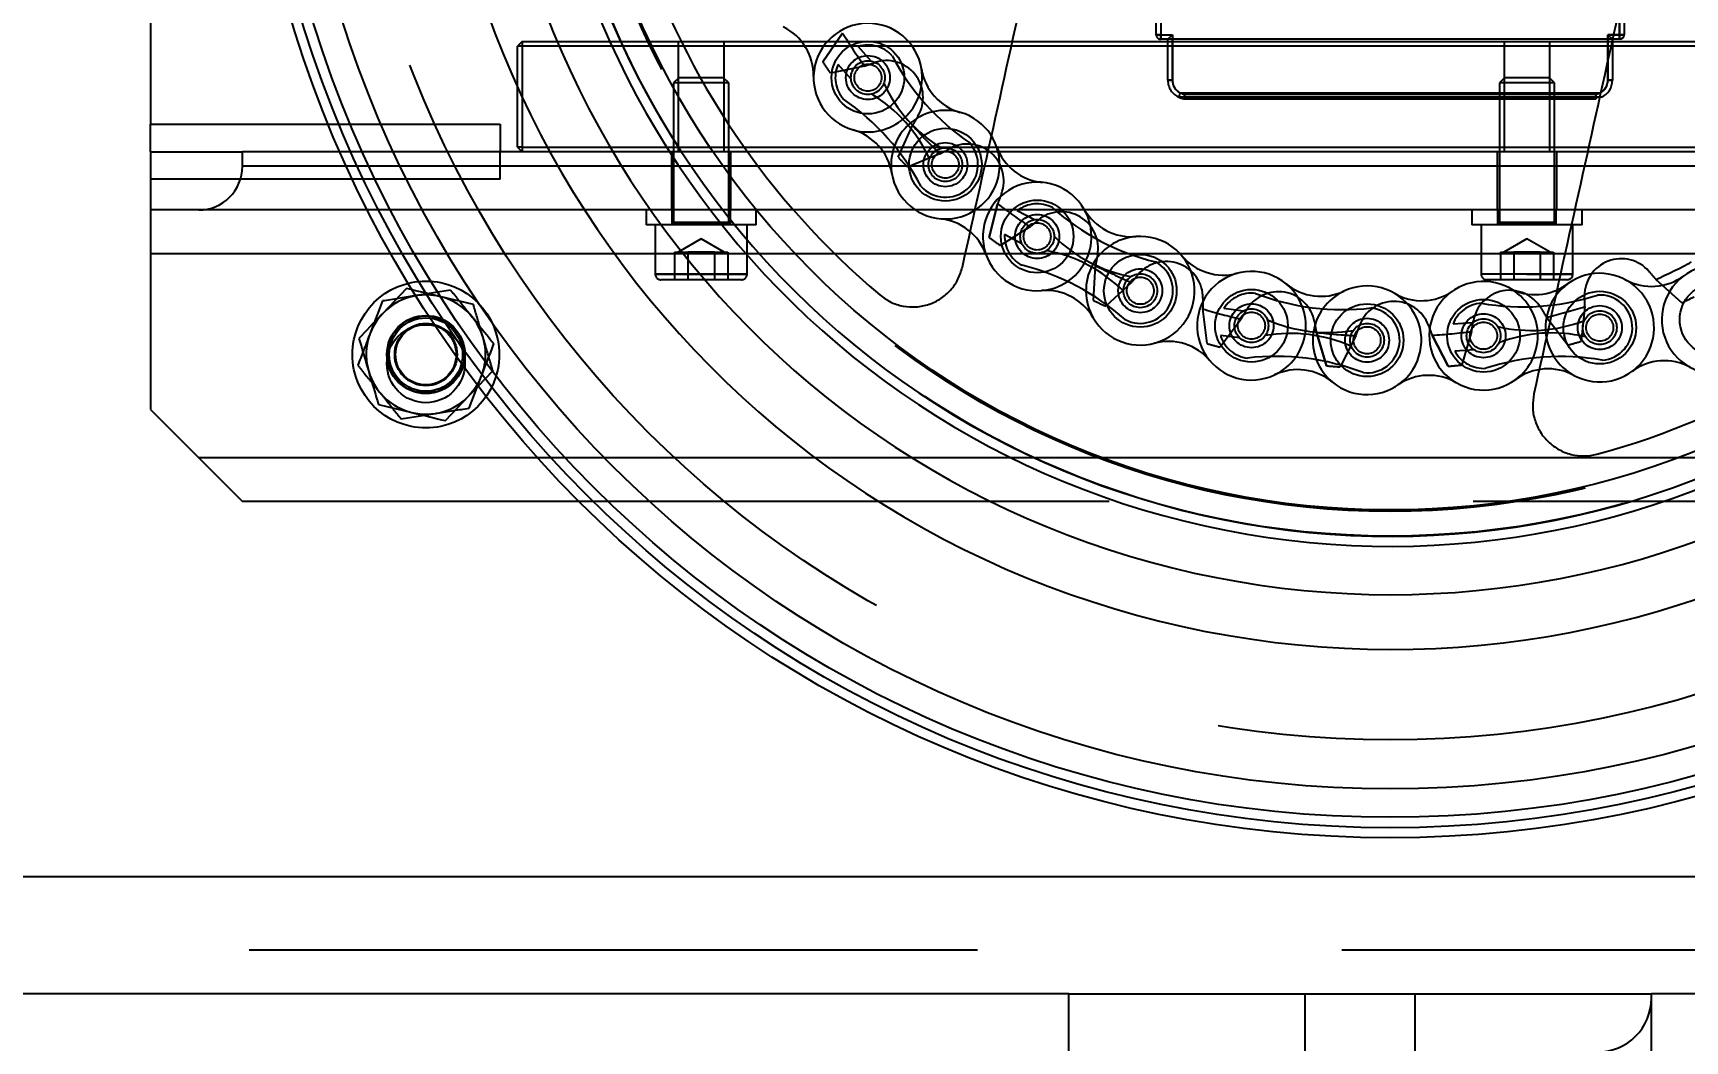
# Model space of a CAD drawing. Header units: metres. Extents: x 0 to 21025, y 0 to 14850.
# Drawn here: x 2607.4 to 2787.4, y 13540 to 13649.8 of the extents above; entities that cross this region are included whole.
import ezdxf

# ---------------------------------------------------------------- set-up
doc = ezdxf.new("R2010")
doc.units = ezdxf.units.M
doc.header["$LTSCALE"] = 25
doc.linetypes.add('HIDDEN2', pattern=[4.7625, 3.175, -1.5875])
for name, color, linetype in [('18_COTAS', 7, 'Continuous'), ('SL4', 4, 'Continuous'), ('ST1', 7, 'HIDDEN2')]:
    doc.layers.add(name, color=color, linetype=linetype)
doc.styles.add('ROMANS', font='ROMANS.SHX')
doc.dimstyles.new('25___1-25', dxfattribs={"dimscale": 25, "dimtxt": 2.5, "dimasz": 2, "dimexe": 1.5, "dimexo": 1, "dimgap": 0.5, "dimtad": 1, "dimzin": 12, "dimtxsty": 'ROMANS', "dimcen": 0, "dimclrd": 256, "dimclre": 256, "dimclrt": 3, "dimazin": 3, "dimtfac": 1, "dimtmove": 0, "dimatfit": 0, "dimfxl": 1, "dimlwd": -1, "dimlwe": -1, "dimarcsym": 0})

# ---------------------------------------------------------------- blocks, each defined once
blk = doc.blocks.new('*D41')
at = {"layer": '18_COTAS', "transparency": 16777216}
for p, q in [((2730.28, 13687.13), (1554.74, 13687.13)), ((1592.24, 12245.13), (1592.24, 13637.13)), ((2075.16, 12195.13), (1554.74, 12195.13))]:
    blk.add_line(p, q, dxfattribs=at)
for points in [[(1583.9, 13637.13), (1600.57, 13637.13), (1592.24, 13687.13)], [(1583.9, 12245.13), (1600.57, 12245.13), (1592.24, 12195.13)]]:
    blk.add_solid(points, dxfattribs=at)
at = {"layer": 'Defpoints', "color": 0, "transparency": 16777216}
for p in [(1592.24, 13687.13), (2755.28, 13687.13), (2100.16, 12195.13)]:
    blk.add_point(p, dxfattribs=at)
at = {"layer": '18_COTAS', "color": 3, "transparency": 16777216, "insert": (1548.49, 12941.13), "char_height": 62.5, "attachment_point": 5, "rotation": 90, "style": 'ROMANS'}
blk.add_mtext('1492', dxfattribs=at)

msp = doc.modelspace()

# ---------------------------------------------------------------- linework, layer by layer
at = {"layer": 'SL4'}
for p, q in [((2620.193, 13734.383), (2620.193, 13639.883)), ((2780.781, 13654.802), (2780.781, 13649.633)), ((2780.281, 13649.633), (2780.281, 13652.55)), ((2678.025, 13648.883), (2714.115, 13648.883)), ((2714.004, 13648.383), (2678.274, 13648.383)), ((2780.281, 13649.133), (2779.506, 13649.133)), ((2779.506, 13649.133), (2779.506, 13644.673)), ((2779.506, 13648.883), (2832.538, 13648.883)), ((2832.288, 13648.383), (2779.506, 13648.383)), ((2779.634, 13649.633), (2780.281, 13649.633)), ((2780.281, 13649.633), (2780.281, 13649.133)), ((2780.281, 13649.633), (2780.781, 13649.633)), ((2779.006, 13644.673), (2779.006, 13646.806)), ((2779.006, 13644.673), (2779.506, 13644.673)), ((2778.304, 13642.813), (2778.304, 13642.814)), ((2620.193, 13636.883), (2620.193, 13639.883)), ((2620.193, 13639.883), (2639.556, 13639.883)), ((2620.193, 13636.883), (2620.193, 13630.533)), ((2620.193, 13636.883), (2630.193, 13636.883)), ((2630.193, 13635.291), (2630.193, 13636.883)), ((2640.826, 13636.883), (2630.193, 13636.883)), ((2684.878, 13637.383), (2711.562, 13637.383)), ((2711.451, 13636.883), (2685.234, 13636.883)), ((2825.328, 13636.883), (2776.804, 13636.883)), ((2776.915, 13637.383), (2825.684, 13637.383)), ((2641.539, 13635.291), (2630.193, 13635.291)), ((2711.098, 13635.291), (2686.405, 13635.291)), ((2824.158, 13635.291), (2776.45, 13635.291)), ((2625.435, 13630.533), (2620.193, 13630.533)), ((2620.193, 13630.533), (2620.193, 13625.771)), ((2643.83, 13630.533), (2625.435, 13630.533)), ((2710.042, 13630.533), (2690.258, 13630.533)), ((2820.305, 13630.533), (2775.394, 13630.533)), ((2776.193, 13628.933), (2776.193, 13630.533)), ((2776.193, 13628.933), (2775.115, 13628.933)), ((2775.193, 13623.533), (2775.193, 13628.933)), ((2620.193, 13625.771), (2620.193, 13608.783)), ((2646.379, 13625.771), (2620.193, 13625.771)), ((2708.984, 13625.771), (2694.732, 13625.771)), ((2815.831, 13625.771), (2775.193, 13625.771)), ((2773.857, 13623.533), (2775.193, 13623.533)), ((2648.069, 13621.982), (2645.483, 13619.263)), ((2648.748, 13621.818), (2648.069, 13621.982)), ((2774.593, 13622.933), (2773.767, 13622.933)), ((2620.193, 13608.783), (2625.435, 13603.541)), ((2645.021, 13609.345), (2648.669, 13608.465)), ((2652.317, 13607.585), (2654.903, 13610.304)), ((2625.435, 13603.541), (2630.193, 13598.783)), ((2662.344, 13603.541), (2625.435, 13603.541)), ((2666.855, 13598.783), (2630.193, 13598.783)), ((2593.761, 13557.896), (3496.261, 13557.896)), ((2720.249, 13545.133), (2593.761, 13545.133)), ((2720.249, 12209.433), (2720.249, 13545.133)), ((2720.249, 13545.133), (2783.749, 13545.133)), ((2783.749, 12209.433), (2783.749, 13545.133)), ((3496.261, 13545.133), (2783.749, 13545.133))]:
    msp.add_line(p, q, dxfattribs=at)
at = {"layer": 'SL4', "flags": 128}
msp.add_lwpolyline([(2655.784, 13611.468), (2655.447, 13610.957), (2654.903, 13610.304)], dxfattribs=at)
at = {"layer": 'SL4'}
for radius in [125, 123.91, 122.777, 119.686, 89.286]:
    msp.add_circle((2755.281, 13687.133), radius, dxfattribs=at)
for centre, radius, start, end in [((2755.281, 13687.133), 104.464, 84.34617, 70.62407), ((2755.281, 13687.133), 98.5, 84.12256, 70.84769), ((2755.281, 13687.133), 93.236, 82.04946, 72.92078), ((2755.281, 13687.133), 92.147, 81.13305, 347.48512), ((2755.281, 13687.133), 86.207, 105.15738, 229.81286), ((2755.281, 13687.133), 86.207, 285.15738, 49.81286), ((2780.281, 13649.633), 0.5, 270, 0), ((2777.466, 13644.673), 1.54, 297.97552, 0), ((2777.466, 13644.673), 2.04, 294.22809, 0), ((2625.435, 13635.291), 4.757, 270, 0), ((2774.593, 13623.533), 0.6, 270, 0), ((2650.193, 13614.783), 6.5, 99.75972, 136.43836), ((2650.193, 13614.783), 6.5, 136.43836, 196.43836), ((2650.193, 13614.783), 6.5, 196.43836, 256.43836), ((2650.193, 13614.783), 6.5, 256.43836, 316.43836)]:
    msp.add_arc(centre, radius, start, end, dxfattribs=at)
for points, knots in [([(2708.662, 13624.317), (2709.948, 13630.112), (2712.521, 13641.701), (2716.383, 13659.103), (2720.254, 13676.542), (2724.138, 13694.04), (2728.022, 13711.54), (2731.894, 13728.982), (2735.757, 13746.387), (2738.33, 13757.979), (2739.617, 13763.775)], [0, 0, 0, 0, 0.1248794, 0.2497552, 0.3747174, 0.4999557, 0.6252115, 0.7501984, 0.8750981, 1, 1, 1, 1]), ([(2801.901, 13749.95), (2800.615, 13744.155), (2798.042, 13732.565), (2794.18, 13715.164), (2790.309, 13697.724), (2786.425, 13680.226), (2782.54, 13662.727), (2778.669, 13645.284), (2774.805, 13627.88), (2772.232, 13616.288), (2770.946, 13610.492)], [0, 0, 0, 0, 0.1248794, 0.2497552, 0.3747174, 0.4999557, 0.6252115, 0.7501984, 0.8750981, 1, 1, 1, 1]), ([(2699.653, 13621.276), (2700.041, 13620.996), (2700.816, 13620.435), (2702.2, 13620.004), (2703.635, 13619.917), (2705.046, 13620.203), (2706.337, 13620.835), (2707.418, 13621.775), (2708.251, 13622.952), (2708.525, 13623.862), (2708.662, 13624.317)], [0, 0, 0, 0, 0.1250388, 0.2500833, 0.3751299, 0.5001793, 0.6252048, 0.7502092, 0.8753774, 1, 1, 1, 1]), ([(2645.483, 13619.263), (2645.421, 13619.198), (2644.548, 13618.28), (2643.692, 13617.38), (2642.897, 13616.543)], [0, 0, 0, 0, 0.07021477, 1, 1, 1, 1]), ([(2642.897, 13616.543), (2643.162, 13615.643), (2643.512, 13614.457), (2643.872, 13613.238), (2643.959, 13612.944)], [0, 0, 0, 0, 0.7581486, 1, 1, 1, 1]), ([(2643.959, 13612.944), (2644.238, 13611.998), (2644.597, 13610.779), (2644.943, 13609.607), (2645.021, 13609.345)], [0, 0, 0, 0, 0.77628672, 1, 1, 1, 1]), ([(2654.903, 13610.304), (2654.964, 13610.368), (2655.31, 13610.732), (2655.649, 13611.089), (2655.928, 13611.382)], [0, 0, 0, 0, 0.1773533, 1, 1, 1, 1]), ([(2770.946, 13610.492), (2770.877, 13610.021), (2770.741, 13609.079), (2770.998, 13607.658), (2771.581, 13606.35), (2772.485, 13605.232), (2773.642, 13604.376), (2774.978, 13603.849), (2776.414, 13603.655), (2777.353, 13603.835), (2777.822, 13603.925)], [0, 0, 0, 0, 0.1248823, 0.2500592, 0.3752421, 0.500121, 0.625145, 0.7501711, 0.8751499, 1, 1, 1, 1]), ([(2648.669, 13608.465), (2648.755, 13608.444), (2649.987, 13608.146), (2651.194, 13607.855), (2652.317, 13607.585)], [0, 0, 0, 0, 0.07021477, 1, 1, 1, 1])]:
    msp.add_open_spline(points, degree=3, knots=knots, dxfattribs=at)
at = {"layer": 'ST1'}
for p, q in [((2658.293, 13734.383), (2658.293, 13639.883)), ((2729.781, 13649.633), (2729.781, 13660.423)), ((2730.281, 13660.423), (2730.281, 13649.633)), ((2780.281, 13657.983), (2780.281, 13649.633)), ((2660.693, 13648.883), (2660.193, 13648.383)), ((2660.193, 13637.383), (2660.193, 13648.383)), ((2660.693, 13648.383), (2660.193, 13648.383)), ((2660.693, 13648.883), (2678.025, 13648.883)), ((2660.693, 13648.883), (2660.693, 13648.383)), ((2678.274, 13648.383), (2660.693, 13648.383)), ((2660.693, 13648.383), (2660.693, 13637.383)), ((2677.693, 13648.883), (2677.693, 13636.883)), ((2682.693, 13636.883), (2682.693, 13648.883)), ((2693.437, 13646.68), (2695.587, 13649.814)), ((2695.587, 13649.814), (2693.437, 13646.68)), ((2698.731, 13646.765), (2697.319, 13648.352)), ((2779.506, 13648.383), (2714.004, 13648.383)), ((2714.115, 13648.883), (2779.506, 13648.883)), ((2730.281, 13649.633), (2729.781, 13649.633)), ((2729.781, 13649.633), (2730.281, 13649.633)), ((2730.281, 13649.633), (2729.781, 13649.633)), ((2729.781, 13649.633), (2730.281, 13649.633)), ((2730.281, 13649.633), (2731.556, 13649.633)), ((2730.281, 13649.633), (2730.281, 13649.133)), ((2730.281, 13649.133), (2730.281, 13649.633)), ((2730.281, 13649.633), (2730.281, 13649.133)), ((2730.281, 13649.133), (2730.281, 13649.633)), ((2731.056, 13649.133), (2730.281, 13649.133)), ((2731.556, 13649.633), (2731.056, 13649.133)), ((2731.056, 13644.673), (2731.056, 13649.133)), ((2731.556, 13649.133), (2731.056, 13649.133)), ((2731.556, 13649.633), (2731.556, 13644.673)), ((2731.556, 13644.673), (2731.556, 13649.133)), ((2779.006, 13649.133), (2731.556, 13649.133)), ((2767.693, 13648.883), (2767.693, 13636.883)), ((2772.693, 13636.883), (2772.693, 13648.883)), ((2779.006, 13649.633), (2779.506, 13649.133)), ((2779.006, 13649.633), (2779.006, 13644.673)), ((2780.281, 13649.633), (2779.006, 13649.633)), ((2779.006, 13649.633), (2779.634, 13649.633)), ((2779.006, 13646.806), (2779.006, 13649.633)), ((2779.006, 13649.133), (2779.006, 13644.673)), ((2779.506, 13649.133), (2779.006, 13649.133)), ((2780.781, 13649.633), (2780.281, 13649.633)), ((2780.281, 13649.133), (2780.281, 13649.633)), ((2780.281, 13649.633), (2780.781, 13649.633)), ((2780.281, 13649.633), (2780.281, 13649.133)), ((2780.781, 13649.633), (2780.281, 13649.633)), ((2780.281, 13649.133), (2780.281, 13649.633)), ((2677.747, 13644.933), (2677.193, 13644.379)), ((2680.193, 13644.933), (2677.747, 13644.933)), ((2682.638, 13644.933), (2680.193, 13644.933)), ((2683.193, 13644.379), (2682.638, 13644.933)), ((2697.988, 13646.223), (2694.271, 13645.433)), ((2696.526, 13644.802), (2695.114, 13646.388)), ((2731.556, 13644.673), (2731.056, 13644.673)), ((2731.556, 13644.673), (2731.056, 13644.673)), ((2731.056, 13644.673), (2731.556, 13644.673)), ((2731.056, 13644.673), (2731.556, 13644.673)), ((2731.556, 13644.673), (2731.056, 13644.673)), ((2731.556, 13644.673), (2731.056, 13644.673)), ((2731.056, 13644.673), (2731.556, 13644.673)), ((2731.056, 13644.673), (2731.556, 13644.673)), ((2767.747, 13644.933), (2767.193, 13644.379)), ((2770.193, 13644.933), (2767.747, 13644.933)), ((2772.638, 13644.933), (2770.193, 13644.933)), ((2773.193, 13644.379), (2772.638, 13644.933)), ((2779.006, 13644.673), (2779.506, 13644.673)), ((2779.506, 13644.673), (2779.006, 13644.673)), ((2779.506, 13644.673), (2779.006, 13644.673)), ((2779.006, 13644.673), (2779.506, 13644.673)), ((2779.006, 13644.673), (2779.506, 13644.673)), ((2779.506, 13644.673), (2779.006, 13644.673)), ((2779.506, 13644.673), (2779.006, 13644.673)), ((2680.193, 13644.379), (2677.193, 13644.379)), ((2677.193, 13644.379), (2677.193, 13629.183)), ((2683.193, 13644.379), (2680.193, 13644.379)), ((2683.193, 13629.183), (2683.193, 13644.379)), ((2732.374, 13643.313), (2778.189, 13643.313)), ((2732.901, 13643.15), (2777.661, 13643.15)), ((2777.661, 13643.15), (2732.902, 13643.15)), ((2732.902, 13643.15), (2777.661, 13643.15)), ((2770.193, 13644.379), (2767.193, 13644.379)), ((2767.193, 13644.379), (2767.193, 13629.183)), ((2773.193, 13644.379), (2770.193, 13644.379)), ((2773.193, 13629.183), (2773.193, 13644.379)), ((2778.304, 13642.814), (2732.259, 13642.814)), ((2732.259, 13642.814), (2732.259, 13642.813)), ((2732.835, 13642.65), (2777.728, 13642.65)), ((2732.837, 13642.65), (2732.835, 13642.65)), ((2732.837, 13642.65), (2777.747, 13642.65)), ((2777.728, 13642.65), (2777.726, 13642.65)), ((2658.293, 13639.853), (2620.193, 13639.853)), ((2639.556, 13639.883), (2658.293, 13639.883)), ((2658.293, 13639.883), (2658.293, 13636.883)), ((2701.654, 13636.287), (2703.21, 13639.755)), ((2685.234, 13636.883), (2640.826, 13636.883)), ((2658.293, 13633.913), (2658.293, 13636.883)), ((2658.293, 13633.883), (2658.293, 13636.883)), ((2660.693, 13637.383), (2660.193, 13637.383)), ((2660.193, 13637.383), (2660.693, 13636.883)), ((2660.693, 13637.383), (2660.693, 13636.883)), ((2660.693, 13637.383), (2684.878, 13637.383)), ((2676.943, 13636.883), (2676.943, 13630.533)), ((2683.443, 13630.533), (2683.443, 13636.883)), ((2706.214, 13636.65), (2702.697, 13635.209)), ((2776.804, 13636.883), (2711.451, 13636.883)), ((2711.562, 13637.383), (2776.915, 13637.383)), ((2766.943, 13636.883), (2766.943, 13630.533)), ((2773.443, 13630.533), (2773.443, 13636.883)), ((2620.193, 13633.913), (2658.293, 13633.913)), ((2658.293, 13633.883), (2620.193, 13633.883)), ((2917.193, 13635.291), (2630.193, 13635.291)), ((2686.405, 13635.291), (2641.539, 13635.291)), ((2776.45, 13635.291), (2711.098, 13635.291)), ((2690.258, 13630.533), (2643.83, 13630.533)), ((2674.193, 13630.533), (2674.193, 13628.933)), ((2676.993, 13630.533), (2676.993, 13628.933)), ((2683.393, 13628.933), (2683.393, 13630.533)), ((2686.193, 13628.933), (2686.193, 13630.533)), ((2775.394, 13630.533), (2710.042, 13630.533)), ((2711.595, 13627.529), (2712.506, 13631.219)), ((2712.506, 13631.219), (2711.595, 13627.529)), ((2716.521, 13629.469), (2714.642, 13630.458)), ((2764.193, 13630.533), (2764.193, 13628.933)), ((2766.993, 13630.533), (2766.993, 13628.933)), ((2773.393, 13628.933), (2773.393, 13630.533)), ((2680.193, 13628.933), (2674.193, 13628.933)), ((2675.193, 13628.933), (2675.193, 13623.533)), ((2677.238, 13629.183), (2683.147, 13629.183)), ((2683.147, 13629.183), (2677.238, 13629.183)), ((2686.193, 13628.933), (2680.193, 13628.933)), ((2685.193, 13623.533), (2685.193, 13628.933)), ((2716.017, 13628.7), (2712.814, 13626.654)), ((2770.193, 13628.933), (2764.193, 13628.933)), ((2765.193, 13628.933), (2765.193, 13623.533)), ((2773.147, 13629.183), (2767.238, 13629.183)), ((2767.238, 13629.183), (2773.147, 13629.183)), ((2775.115, 13628.933), (2770.193, 13628.933)), ((2680.193, 13627.382), (2677.683, 13625.933)), ((2682.703, 13625.933), (2680.193, 13627.382)), ((2715.147, 13626.857), (2713.267, 13627.845)), ((2770.193, 13627.382), (2767.683, 13625.933)), ((2772.703, 13625.933), (2770.193, 13627.382)), ((2920.193, 13625.771), (2620.193, 13625.771)), ((2694.732, 13625.771), (2646.379, 13625.771)), ((2677.295, 13625.933), (2678.019, 13625.933)), ((2677.295, 13625.933), (2677.295, 13622.933)), ((2678.019, 13625.933), (2678.744, 13625.933)), ((2678.744, 13625.933), (2678.744, 13622.933)), ((2680.193, 13625.933), (2678.744, 13625.933)), ((2681.642, 13625.933), (2680.193, 13625.933)), ((2681.642, 13625.933), (2682.367, 13625.933)), ((2681.642, 13625.933), (2681.642, 13622.933)), ((2682.367, 13625.933), (2683.091, 13625.933)), ((2683.091, 13625.933), (2683.091, 13622.933)), ((2775.193, 13625.771), (2708.984, 13625.771)), ((2767.295, 13625.933), (2768.019, 13625.933)), ((2767.295, 13625.933), (2767.295, 13622.933)), ((2768.019, 13625.933), (2768.744, 13625.933)), ((2770.193, 13625.933), (2768.744, 13625.933)), ((2768.744, 13625.933), (2768.744, 13622.933)), ((2771.642, 13625.933), (2770.193, 13625.933)), ((2771.642, 13625.933), (2772.367, 13625.933)), ((2771.642, 13625.933), (2771.642, 13622.933)), ((2772.367, 13625.933), (2773.091, 13625.933)), ((2773.091, 13625.933), (2773.091, 13622.933)), ((2685.181, 13623.533), (2675.205, 13623.533)), ((2675.205, 13623.533), (2685.181, 13623.533)), ((2722.94, 13620.686), (2723.178, 13624.479)), ((2775.181, 13623.533), (2765.205, 13623.533)), ((2775.193, 13623.533), (2765.205, 13623.533)), ((2770.193, 13623.533), (2773.857, 13623.533)), ((2652.887, 13621.788), (2649.18, 13621.204)), ((2680.193, 13622.933), (2675.793, 13622.933)), ((2684.593, 13622.933), (2680.193, 13622.933)), ((2727.081, 13622.628), (2724.295, 13620.043)), ((2770.193, 13622.933), (2765.793, 13622.933)), ((2773.767, 13622.933), (2770.193, 13622.933)), ((2787.067, 13620.418), (2784.25, 13622.97)), ((2784.25, 13622.97), (2787.067, 13620.418)), ((2645.473, 13620.619), (2644.126, 13617.117)), ((2655.365, 13620.222), (2651.717, 13621.102)), ((2735.324, 13615.979), (2734.881, 13619.754)), ((2739.254, 13619.527), (2737.147, 13619.792)), ((2776.485, 13620.002), (2776.087, 13616.223)), ((2739.052, 13618.629), (2736.772, 13615.589)), ((2764.252, 13618.226), (2762.134, 13618.079)), ((2774.644, 13615.815), (2772.328, 13618.828)), ((2738.886, 13616.598), (2736.778, 13616.863)), ((2748.35, 13613.559), (2747.24, 13617.194)), ((2747.24, 13617.194), (2748.35, 13613.559)), ((2751.545, 13616.833), (2749.844, 13613.434)), ((2761.598, 13613.504), (2759.857, 13616.882)), ((2759.857, 13616.882), (2761.598, 13613.504)), ((2764.158, 13617.295), (2763.091, 13613.647)), ((2764.457, 13615.281), (2762.339, 13615.134)), ((2654.912, 13608.947), (2656.26, 13612.45)), ((2655.928, 13611.382), (2657.489, 13613.023)), ((2647.498, 13607.778), (2651.205, 13608.363)), ((2920.193, 13603.541), (2625.435, 13603.541)), ((2848.218, 13603.541), (2662.344, 13603.541)), ((2843.708, 13598.783), (2666.855, 13598.783)), ((2543.761, 13557.896), (3543.761, 13557.896)), ((3543.761, 13549.896), (2543.761, 13549.896)), ((2745.999, 13545.133), (2745.999, 13538.783)), ((2757.999, 13538.783), (2757.999, 13545.133))]:
    msp.add_line(p, q, dxfattribs=at)
for centre, radius in [((2755.281, 13687.133), 114.333), ((2755.281, 13687.133), 92.131), ((2755.281, 13687.133), 89.448), ((2698.365, 13644.957), 3.96), ((2698.365, 13644.957), 2.399), ((2698.365, 13644.957), 1.845), ((2698.365, 13644.957), 1.476), ((2706.81, 13635.472), 3.96), ((2706.81, 13635.472), 2.398), ((2706.81, 13635.472), 1.845), ((2706.81, 13635.472), 1.476), ((2716.814, 13627.648), 3.96), ((2716.814, 13627.648), 2.399), ((2716.814, 13627.648), 1.845), ((2716.814, 13627.648), 1.476), ((2728.053, 13621.735), 3.96), ((2728.053, 13621.735), 2.399), ((2728.053, 13621.735), 1.845), ((2728.053, 13621.735), 1.476), ((2650.193, 13614.783), 8), ((2740.168, 13617.924), 3.96), ((2778.128, 13617.714), 3.96), ((2790.798, 13618.597), 3.96), ((2740.168, 13617.924), 2.399), ((2740.168, 13617.924), 1.845), ((2752.769, 13616.338), 3.96), ((2765.459, 13616.831), 3.96), ((2778.128, 13617.714), 2.398), ((2778.128, 13617.714), 1.845), ((2650.193, 13614.783), 4.25), ((2650.193, 13613.783), 4.25), ((2650.193, 13614.783), 4.2), ((2650.193, 13614.783), 4), ((2650.193, 13614.783), 3.4), ((2650.193, 13614.783), 3.309), ((2740.168, 13617.924), 1.476), ((2752.769, 13616.338), 2.398), ((2752.769, 13616.338), 1.845), ((2752.769, 13616.338), 1.476), ((2765.459, 13616.831), 2.399), ((2765.459, 13616.831), 1.845), ((2765.459, 13616.831), 1.476), ((2778.128, 13617.714), 1.476)]:
    msp.add_circle(centre, radius, dxfattribs=at)
for centre, radius, start, end in [((2686.527, 13645.171), 5.92, 358.96308, 63.8297), ((2698.365, 13644.957), 5.92, 9.24872, 254.11534), ((2755.281, 13687.133), 70.4, 212.01247, 215.52921), ((2698.365, 13644.957), 3.552, 41.68203, 107.12867), ((2730.281, 13649.633), 0.5, 180, 270), ((2755.281, 13687.133), 73.9, 213.18934, 214.35233), ((2691.801, 13666.207), 20.92, 287.20291, 290.38019), ((2700.379, 13642.811), 4, 328.98373, 108.84365), ((2724.318, 13659.564), 26.322, 207.72218, 235.64188), ((2698.365, 13644.957), 3.552, 156.23539, 221.68203), ((2698.365, 13644.957), 5.92, 254.11532, 9.24875), ((2710.051, 13646.86), 5.92, 189.24872, 254.11534), ((2733.096, 13644.673), 2.04, 180, 245.77191), ((2733.096, 13644.673), 1.54, 180, 242.02448), ((2733.096, 13644.673), 1.54, 180, 262.72429), ((2733.096, 13644.673), 1.54, 180, 262.72429), ((2733.096, 13644.673), 1.54, 180, 242.02448), ((2733.096, 13644.673), 1.54, 180, 242.02448), ((2733.096, 13644.673), 1.54, 180, 262.72429), ((2733.096, 13644.673), 1.54, 180, 262.71438), ((2733.096, 13644.673), 1.54, 180, 242.02448), ((2777.466, 13644.673), 1.54, 277.27571, 0), ((2777.466, 13644.673), 1.54, 277.27571, 0), ((2777.466, 13644.673), 1.54, 277.27571, 0), ((2777.466, 13644.673), 1.54, 277.28562, 0), ((2777.466, 13644.673), 1.54, 297.97552, 0), ((2777.466, 13644.673), 1.54, 297.97552, 0), ((2777.466, 13644.673), 1.54, 297.97552, 0), ((2690.375, 13629.34), 16.175, 24.67503, 58.68903), ((2714.8, 13651.089), 16.175, 204.67503, 238.68903), ((2680.857, 13620.865), 26.322, 27.72218, 55.64188), ((2706.81, 13635.472), 5.92, 74.11534, 189.24872), ((2706.81, 13635.472), 5.92, 189.24872, 74.11534), ((2733.096, 13644.673), 2.04, 245.77191, 262.62675), ((2721.44, 13629.493), 20.92, 147.4472, 150.62448), ((2755.281, 13687.133), 70.4, 222.29818, 225.81492), ((2695.124, 13633.569), 5.92, 9.24872, 74.11534), ((2706.81, 13635.472), 3.552, 221.68203, 41.68203), ((2709.175, 13633.72), 4, 339.26945, 119.12937), ((2755.281, 13687.133), 73.9, 223.47506, 224.63805), ((2696.558, 13655.208), 20.92, 297.48862, 300.6659), ((2717.969, 13639.431), 5.92, 199.53436, 264.40098), ((2716.814, 13627.648), 5.92, 29.81999, 274.68661), ((2732.276, 13624.377), 20.92, 157.73292, 160.9102), ((2755.281, 13687.133), 70.4, 232.5839, 236.10063), ((2716.814, 13627.648), 3.552, 62.2533, 127.69994), ((2719.453, 13626.345), 4, 349.55516, 129.41508), ((2716.814, 13627.648), 5.92, 274.68664, 29.81996), ((2735.98, 13650.442), 26.322, 228.29345, 256.21315), ((2727.086, 13633.535), 5.92, 209.81999, 274.68661), ((2676.943, 13629.183), 0.25, 270, 0), ((2683.443, 13629.183), 0.25, 180, 270), ((2705.655, 13623.689), 5.92, 19.53436, 84.40098), ((2703.202, 13645.236), 20.92, 307.77434, 310.95162), ((2766.943, 13629.183), 0.25, 270, 0), ((2773.443, 13629.183), 0.25, 180, 270), ((2755.281, 13687.133), 73.9, 233.76077, 234.92376), ((2716.814, 13627.648), 3.552, 176.80666, 242.2533), ((2730.047, 13639.163), 16.175, 225.2463, 259.2603), ((2728.053, 13621.735), 5.92, 94.68655, 209.82005), ((2728.053, 13621.735), 5.92, 209.81999, 94.68661), ((2714.821, 13610.219), 16.175, 45.2463, 79.2603), ((2743.851, 13621.277), 20.92, 168.01863, 171.19591), ((2728.053, 13621.735), 3.552, 242.2533, 62.2533), ((2730.883, 13620.925), 4, 359.84088, 139.7008), ((2737.109, 13629.362), 5.92, 220.10563, 284.97225), ((2780.469, 13621.221), 4, 40.98373, 180.84365), ((2755.281, 13687.133), 70.4, 294.29818, 297.81492), ((2675.793, 13623.533), 0.6, 180, 270), ((2684.593, 13623.533), 0.6, 270, 0), ((2708.887, 13598.94), 26.322, 48.29345, 76.21315), ((2755.281, 13687.133), 70.4, 242.86961, 246.38635), ((2711.52, 13636.61), 20.92, 318.06005, 321.23733), ((2740.168, 13617.924), 5.92, 50.39126, 295.25788), ((2765.793, 13623.533), 0.6, 180, 270), ((2778.128, 13617.714), 5.92, 241.55346, 126.42008), ((2783.768, 13628.124), 5.92, 241.55346, 306.42008), ((2799.643, 13637.136), 20.92, 219.4472, 222.62448), ((2790.798, 13618.597), 5.92, 61.55346, 306.42008), ((2650.193, 13614.783), 6.5, 76.43836, 99.75972), ((2717.781, 13615.847), 5.92, 29.81999, 94.68661), ((2740.168, 13617.924), 3.552, 82.82457, 148.2712), ((2743.097, 13617.632), 4, 10.12659, 149.98651), ((2750.103, 13646), 26.322, 248.86471, 276.78442), ((2740.168, 13617.924), 5.92, 295.25781, 50.39132), ((2747.717, 13627.046), 5.92, 230.39126, 295.25788), ((2752.769, 13616.338), 5.92, 115.25793, 230.39121), ((2752.769, 13616.338), 5.92, 230.39126, 115.25788), ((2758.726, 13626.57), 5.92, 239.79109, 304.65771), ((2765.459, 13616.831), 5.92, 61.55346, 306.42008), ((2768.295, 13617.783), 4, 30.69802, 170.55794), ((2771.099, 13627.241), 5.92, 241.55346, 306.42008), ((2765.459, 13616.831), 5.92, 306.42002, 61.55351), ((2778.128, 13617.714), 5.92, 126.42002, 241.55351), ((2778.128, 13617.714), 3.552, 273.98677, 93.98677), ((2650.193, 13614.783), 6.5, 16.43836, 76.43836), ((2755.281, 13687.133), 73.9, 244.04648, 245.20948), ((2755.794, 13620.295), 20.92, 178.30435, 181.48162), ((2755.281, 13687.133), 70.4, 253.15533, 256.67206), ((2721.245, 13629.608), 20.92, 328.34577, 331.52304), ((2755.703, 13616.574), 4, 20.41231, 160.27223), ((2752.769, 13616.338), 3.552, 262.82457, 82.82457), ((2765.459, 13616.831), 3.552, 93.98677, 159.43341), ((2769.771, 13646.299), 26.322, 260.02692, 287.94662), ((2790.003, 13630.019), 20.92, 209.16149, 212.33877), ((2755.281, 13687.133), 70.4, 284.01247, 287.52921), ((2755.567, 13620.293), 20.92, 359.20291, 2.38019), ((2755.281, 13687.133), 73.9, 295.47506, 296.63805), ((2748.511, 13633.355), 16.175, 245.81757, 279.83156), ((2767.72, 13621.46), 20.92, 188.59006, 191.76734), ((2732.063, 13624.455), 20.92, 338.63148, 341.80876), ((2779.247, 13624.737), 20.92, 198.87577, 202.05305), ((2743.628, 13621.317), 20.92, 348.91719, 352.09447), ((2770.657, 13633.585), 16.175, 256.97977, 290.99377), ((2650.193, 13614.783), 6.5, 329.33259, 16.43836), ((2731.112, 13610.297), 5.92, 40.10563, 104.97225), ((2755.281, 13687.133), 73.9, 254.3322, 255.49519), ((2740.168, 13617.924), 3.552, 197.37793, 262.82457), ((2744.426, 13600.907), 16.175, 65.81757, 99.83156), ((2755.281, 13687.133), 70.4, 263.44104, 266.95778), ((2755.281, 13687.133), 70.4, 273.72676, 277.24349), ((2772.931, 13600.959), 16.175, 76.97977, 110.99377), ((2755.281, 13687.133), 73.9, 285.18934, 286.35233), ((2742.834, 13588.262), 26.322, 68.86471, 96.78442), ((2765.459, 13616.831), 3.552, 208.54013, 273.98677), ((2773.817, 13588.246), 26.322, 80.02692, 107.94662), ((2785.158, 13608.186), 5.92, 61.55346, 126.42008), ((2745.22, 13607.216), 5.92, 50.39126, 115.25788), ((2755.281, 13687.133), 73.9, 264.61791, 265.78091), ((2759.502, 13606.599), 5.92, 59.79109, 124.65771), ((2755.281, 13687.133), 73.9, 274.90363, 276.06662), ((2772.489, 13607.303), 5.92, 61.55346, 126.42008), ((2777.899, 13544.633), 5.85, 270, 0)]:
    msp.add_arc(centre, radius, start, end, dxfattribs=at)
for points, knots in [([(2732.374, 13643.313), (2732.373, 13643.311), (2732.365, 13643.276), (2732.343, 13643.185), (2732.311, 13643.05), (2732.282, 13642.923), (2732.263, 13642.835), (2732.26, 13642.821), (2732.259, 13642.814)], [0, 0, 0, 0, 0.0084102, 0.140315, 0.3598046, 0.5745752, 0.7872506, 1, 1, 1, 1]), ([(2732.902, 13643.15), (2732.893, 13643.085), (2732.877, 13642.954), (2732.855, 13642.788), (2732.84, 13642.672), (2732.838, 13642.657), (2732.837, 13642.65)], [0, 0, 0, 0, 0.2499999, 0.4999999, 0.7499999, 1, 1, 1, 1]), ([(2732.837, 13642.65), (2732.838, 13642.657), (2732.84, 13642.672), (2732.855, 13642.787), (2732.876, 13642.951), (2732.893, 13643.081), (2732.901, 13643.146)], [0, 0, 0, 0, 0.2500001, 0.5000001, 0.7500001, 1, 1, 1, 1]), ([(2777.661, 13643.15), (2777.669, 13643.085), (2777.686, 13642.954), (2777.708, 13642.788), (2777.723, 13642.672), (2777.725, 13642.657), (2777.726, 13642.65)], [0, 0, 0, 0, 0.2499999, 0.4999999, 0.7499999, 1, 1, 1, 1]), ([(2651.717, 13621.102), (2651.631, 13621.123), (2650.628, 13621.365), (2649.646, 13621.602), (2648.748, 13621.818)], [0, 0, 0, 0, 0.0862925, 1, 1, 1, 1]), ([(2652.887, 13621.788), (2653.086, 13621.544), (2653.855, 13620.592), (2654.654, 13619.604), (2655.247, 13618.87)], [0, 0, 0, 0, 0.2575513, 1, 1, 1, 1]), ([(2649.18, 13621.204), (2649.093, 13621.19), (2647.841, 13620.993), (2646.614, 13620.799), (2645.473, 13620.619)], [0, 0, 0, 0, 0.0702148, 1, 1, 1, 1]), ([(2656.427, 13616.623), (2656.34, 13616.917), (2655.981, 13618.135), (2655.631, 13619.322), (2655.365, 13620.222)], [0, 0, 0, 0, 0.2418514, 1, 1, 1, 1]), ([(2655.247, 13618.87), (2655.462, 13618.605), (2656.26, 13617.617), (2657.038, 13616.656), (2657.607, 13615.952)], [0, 0, 0, 0, 0.2686336, 1, 1, 1, 1]), ([(2644.126, 13617.117), (2644.094, 13617.034), (2643.639, 13615.851), (2643.193, 13614.692), (2642.779, 13613.614)], [0, 0, 0, 0, 0.07021477, 1, 1, 1, 1]), ([(2656.26, 13612.45), (2656.292, 13612.533), (2656.746, 13613.716), (2657.192, 13614.875), (2657.607, 13615.952)], [0, 0, 0, 0, 0.0702148, 1, 1, 1, 1]), ([(2657.489, 13613.023), (2657.412, 13613.286), (2657.066, 13614.458), (2656.706, 13615.677), (2656.427, 13616.623)], [0, 0, 0, 0, 0.22371328, 1, 1, 1, 1]), ([(2642.779, 13613.614), (2642.977, 13613.369), (2643.746, 13612.418), (2644.545, 13611.43), (2645.139, 13610.696)], [0, 0, 0, 0, 0.25755135, 1, 1, 1, 1]), ([(2645.139, 13610.696), (2645.353, 13610.431), (2646.152, 13609.443), (2646.93, 13608.481), (2647.498, 13607.778)], [0, 0, 0, 0, 0.26863361, 1, 1, 1, 1]), ([(2651.205, 13608.363), (2651.293, 13608.376), (2652.545, 13608.574), (2653.772, 13608.767), (2654.912, 13608.947)], [0, 0, 0, 0, 0.0702148, 1, 1, 1, 1])]:
    msp.add_open_spline(points, degree=3, knots=knots, dxfattribs=at)

# ---------------------------------------------------------------- dimensions: what is measured, and where the dimension line sits
at = {"layer": '18_COTAS'}
dim = msp.add_linear_dim(base=(1592.237, 13687.133), p1=(2100.157, 12195.133), p2=(2755.281, 13687.133), angle=90, dimstyle='25___1-25', dxfattribs=at)
dim.commit()
dim.dimension.update_dxf_attribs({"geometry": '*D41', "text_midpoint": (1592.237, 12941.133), "dimtype": 160})

doc.saveas('drawing.dxf')
